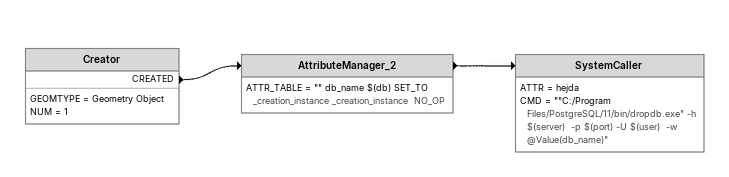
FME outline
Creator
    GEOMTYPE = Geometry Object
    NUM = 1
    CREATED -> AttributeManager_2
AttributeManager_2
    ATTR_TABLE = "" db_name $(db) SET_TO _creation_instance _creation_instance  NO_OP
    -> SystemCaller
SystemCaller
    ATTR = hejda
    CMD = ""C:/Program Files/PostgreSQL/11/bin/dropdb.exe" -h $(server)  -p $(port) -U $(user)  -w  @Value(db_name)"
